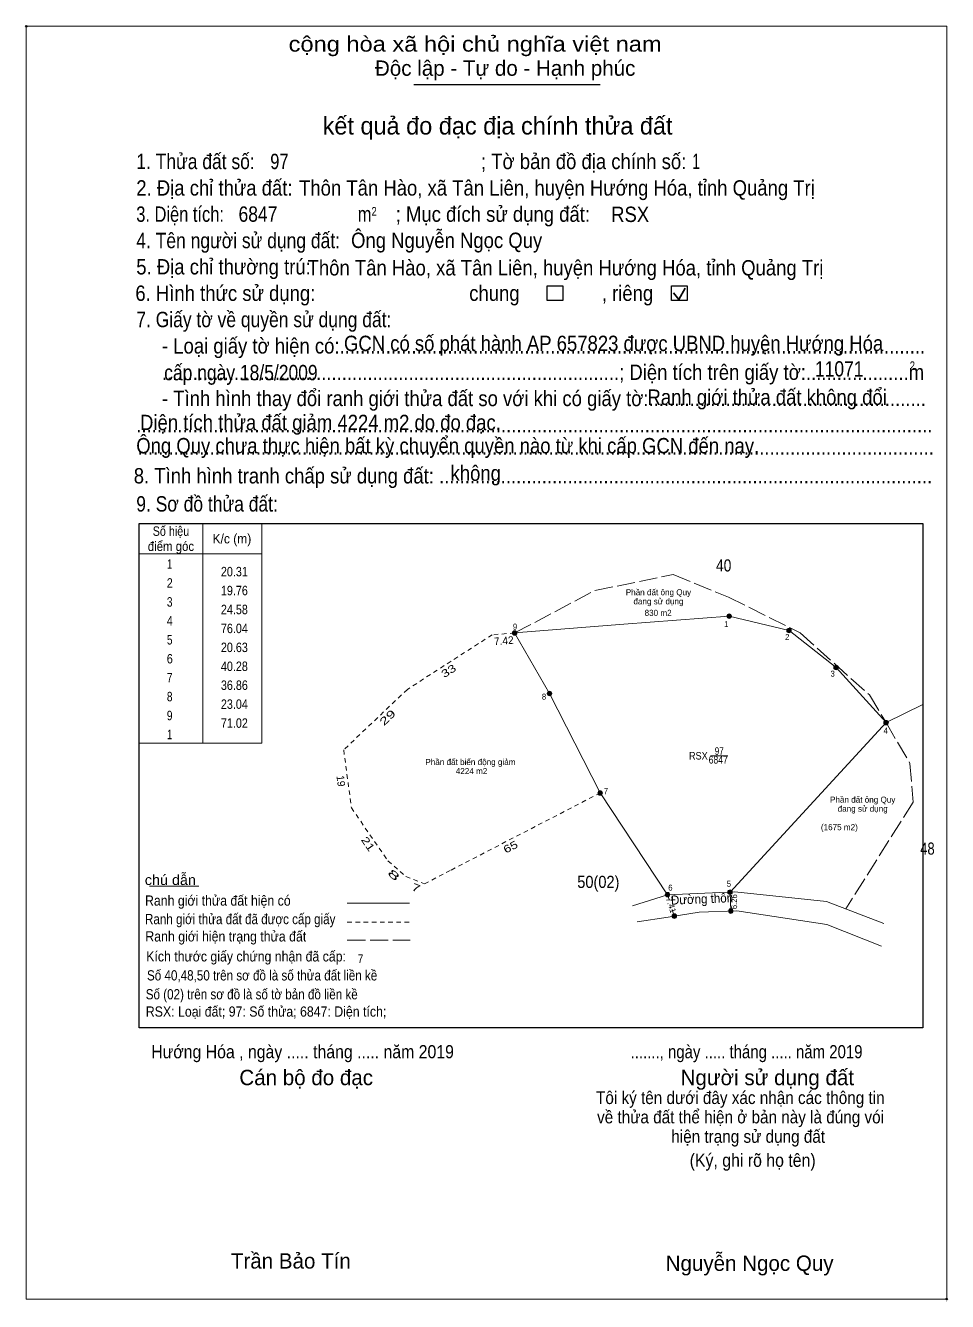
# Model space of a CAD drawing. Header units: metres. Extents: x 546733 to 547783, y 1839557 to 1839978.
# Drawn here: x 546732.9 to 547037.1, y 1839557 to 1839978.2 of the extents above; entities that cross this region are included whole.
import ezdxf
from ezdxf.enums import TextEntityAlignment as Align

# ---------------------------------------------------------------- set-up
doc = ezdxf.new("R2010")
doc.units = ezdxf.units.M
doc.header["$PDMODE"] = 32
doc.header["$PDSIZE"] = 0.5
doc.linetypes.add('LONG_DASHED', pattern=[7.5, 6, -1.5])
doc.linetypes.add('SHORT_DASHED', pattern=[2.7, 1.5, -1.2])
for name, color, linetype, lineweight in [('1', 7, 'SHORT_DASHED', 13), ('10', 7, 'Continuous', 13), ('13', 7, 'Continuous', 13), ('17', 7, 'Continuous', 13), ('2', 7, 'Continuous', 25), ('6', 7, 'Continuous', 13), ('63', 7, 'Continuous', 13)]:
    doc.layers.add(name, color=color, linetype=linetype, lineweight=lineweight)

msp = doc.modelspace()

# ---------------------------------------------------------------- hatches: boundary and pattern name
at = {"layer": '10'}
for points in [[(546965.83, 1839783.22, 1), (546964.33, 1839783.22, 1)], [(546895.03, 1839777.68, 1), (546893.53, 1839777.68, 1)], [(546985.59, 1839778.51, 1), (546984.09, 1839778.51, 1)], [(547001.11, 1839766.28, 1), (546999.61, 1839766.28, 1)], [(546906.54, 1839757.72, 1), (546905.04, 1839757.72, 1)], [(547017.63, 1839748.08, 1), (547016.13, 1839748.08, 1)], [(546923.25, 1839724.87, 1), (546921.75, 1839724.87, 1)], [(546966.12, 1839692.14, 1), (546964.62, 1839692.14, 1)], [(546945.51, 1839691.3, 1), (546944.01, 1839691.3, 1)]]:
    msp.add_hatch(color=256, dxfattribs=at).paths.add_polyline_path(points)
at = {"layer": '13'}
for points in [[(546947.74, 1839684.23, 1), (546946.24, 1839684.23, 1)], [(546966.37, 1839685.88, 1), (546964.87, 1839685.88, 1)]]:
    msp.add_hatch(color=256, dxfattribs=at).paths.add_polyline_path(points)

# ---------------------------------------------------------------- linework, layer by layer
at = {"layer": '1'}
for p, q in [((546886.88, 1839777.08), (546873.32, 1839768.36)), ((546873.32, 1839699.43), (546922.5, 1839724.87))]:
    msp.add_line(p, q, dxfattribs=at)
msp.add_lwpolyline([(546873.32, 1839768.36), (546858.88, 1839759.08), (546837.88, 1839739.08), (546840.41, 1839719.97), (546852.48, 1839702.48), (546858.4, 1839697.27), (546864.54, 1839694.89), (546873.32, 1839699.43)], dxfattribs=at)
at = {"layer": '10'}
for p, q in [((547016.88, 1839748.08), (546965.37, 1839692.14)), ((546997.23, 1839689.01), (547016.13, 1839681.79)), ((547015.41, 1839674.35), (546997.28, 1839681.41))]:
    msp.add_line(p, q, dxfattribs=at)
for points in [[(546894.28, 1839777.68), (546930.36, 1839780.58), (546965.08, 1839783.22), (546984.84, 1839778.51)], [(546965.08, 1839783.22), (546984.84, 1839778.51), (547000.36, 1839766.28), (547016.88, 1839748.08), (546965.37, 1839692.14)], [(546894.28, 1839777.68), (546905.79, 1839757.72), (546922.5, 1839724.87), (546944.76, 1839691.3)], [(546933.19, 1839687.66), (546944.76, 1839691.3), (546966.93, 1839692.2), (546997.23, 1839689.01)], [(546997.28, 1839681.41), (546967.57, 1839685.96), (546955.17, 1839685.48), (546944.94, 1839683.92), (546934.71, 1839682.36)]]:
    msp.add_lwpolyline(points, dxfattribs=at)
for centre in [(546965.08, 1839783.22), (546894.28, 1839777.68), (546984.84, 1839778.51), (547000.36, 1839766.28), (546905.79, 1839757.72), (547016.88, 1839748.08), (546922.5, 1839724.87), (546965.37, 1839692.14), (546944.76, 1839691.3)]:
    msp.add_circle(centre, 0.75, dxfattribs=at)
at = {"layer": '13'}
for p, q in [((546791.37, 1839813.81), (546791.37, 1839741.31)), ((547016.88, 1839748.08), (547028.98, 1839754.13)), ((546958.9, 1839737.14), (546964.69, 1839737.14)), ((546965.62, 1839685.88), (546965.37, 1839692.14)), ((546945.27, 1839689.69), (546944.76, 1839691.3)), ((546946.99, 1839684.23), (546946.31, 1839686.37))]:
    msp.add_line(p, q, dxfattribs=at)
at = {"layer": '13', "linetype": 'SHORT_DASHED'}
msp.add_line((546894.28, 1839777.68), (546886.88, 1839777.08), dxfattribs=at)
at = {"layer": '13', "linetype": 'LONG_DASHED'}
msp.add_lwpolyline([(546894.28, 1839777.68), (546920.77, 1839791.68), (546946.64, 1839796.98), (546964.85, 1839789.5), (546988.53, 1839777.7), (547011.39, 1839757.22), (547016.88, 1839748.08), (547024.76, 1839734.59), (547025.8, 1839721.87), (547003.58, 1839686.58)], dxfattribs=at)
at = {"layer": '13'}
for centre in [(546946.99, 1839684.23), (546965.62, 1839685.88)]:
    msp.add_circle(centre, 0.75, dxfattribs=at)
at = {"layer": '17'}
msp.add_line((546773.78, 1839694.06), (546790.07, 1839694.06), dxfattribs=at)
at = {"layer": '2'}
for p, q in [((546861.07, 1839958.69), (546922.49, 1839958.69)), ((546770.37, 1839813.81), (547028.98, 1839813.81)), ((547028.98, 1839813.81), (547028.98, 1839647.35))]:
    msp.add_line(p, q, dxfattribs=at)
at = {"layer": '2', "lineweight": 35}
for p, q in [((546948.47, 1839887.78), (546950.58, 1839891.54)), ((546946.74, 1839890.02), (546948.47, 1839887.78))]:
    msp.add_line(p, q, dxfattribs=at)
at = {"layer": '2', "lineweight": 13}
msp.add_lwpolyline([(546733.12, 1839977.96), (547036.89, 1839977.96), (547036.89, 1839557.81), (546733.12, 1839557.81)], close=True, dxfattribs=at)
at = {"layer": '2'}
for points in [[(546905.02, 1839892.27), (546910.24, 1839892.27), (546910.24, 1839887.4), (546905.02, 1839887.4)], [(546946.06, 1839892.27), (546951.28, 1839892.27), (546951.28, 1839887.4), (546946.06, 1839887.4)]]:
    msp.add_lwpolyline(points, close=True, dxfattribs=at)
msp.add_lwpolyline([(547028.98, 1839647.35), (546770.37, 1839647.35), (546770.37, 1839813.81)], dxfattribs=at)
for p in [(546733.12, 1839977.96), (547036.89, 1839557.81)]:
    msp.add_point(p, dxfattribs=at)
at = {"layer": '6'}
msp.add_line((546839.06, 1839688.5), (546859.64, 1839688.5), dxfattribs=at)
at = {"layer": '6', "linetype": 'SHORT_DASHED'}
msp.add_line((546839.06, 1839682.2), (546859.76, 1839682.2), dxfattribs=at)
at = {"layer": '6', "linetype": 'LONG_DASHED'}
msp.add_line((546839.06, 1839676.24), (546859.76, 1839676.24), dxfattribs=at)
at = {"layer": '63'}
for points in [[(546791.37, 1839741.31), (546770.37, 1839741.31), (546770.37, 1839813.81), (546791.37, 1839813.81)], [(546791.37, 1839813.81), (546810.87, 1839813.81), (546810.87, 1839741.31), (546791.37, 1839741.31)], [(546770.37, 1839803.81), (546791.37, 1839803.81), (546810.87, 1839803.81)]]:
    msp.add_lwpolyline(points, dxfattribs=at)

# ---------------------------------------------------------------- texts
at = {"layer": '1'}
for s, rotation, p in [('7.42', 4.635, (546890.814, 1839773.888)), ('19', 277.542, (546835.721, 1839728.674))]:
    msp.add_text(s, height=2.5, rotation=rotation, dxfattribs=at).set_placement(p, align=Align.CENTER)
for s, rotation, width, p in [('33', 32.735, 1.35, (546873.169, 1839764.102)), ('29', 43.603, 1.55, (546853.213, 1839748.852)), ('21', 304.61, 1.35, (546844.873, 1839707.345)), ('65', 27.35, 1.3, (546893.526, 1839705.95)), ('8', 318.65, 2.1, (546853.569, 1839696.857)), ('7', 338.813, 1.45, (546861.288, 1839692.396))]:
    msp.add_text(s, height=2.5, rotation=rotation, dxfattribs=dict(at, width=width)).set_placement(p, align=Align.CENTER)
for s, width, p in [('RSX', 0.9, (546954.92, 1839735.91)), ('97', 0.8, (546961.82, 1839737.45)), ('6847', 0.85, (546961.48, 1839734.58))]:
    msp.add_text(s, height=2.5, dxfattribs=dict(at, width=width)).set_placement(p, align=Align.CENTER)
for s, p in [('Phần đất biến động giảm ', (546880.075, 1839734.09)), ('4224 m2', (546880.065, 1839731.09))]:
    msp.add_text(s, height=2, dxfattribs=at).set_placement(p, align=Align.CENTER)
at = {"layer": '10'}
for s, p in [('Phần đất ông Quy', (546941.76, 1839790.13)), ('đang sử dụng', (546941.76, 1839787.13)), ('830 m2', (546941.645, 1839783.33)), ('Phần đất ông Quy', (547009.16, 1839721.68)), ('đang sử dụng', (547009.16, 1839718.68)), ('(1675 m2)', (547001.46, 1839712.58))]:
    msp.add_text(s, height=2, dxfattribs=at).set_placement(p, align=Align.CENTER)
at = {"layer": '10', "width": 0.9}
msp.add_text('50(02)', height=4, dxfattribs=at).set_placement((546921.915, 1839693.52), align=Align.CENTER)
at = {"layer": '13'}
for s, width, p in [('40', 0.85, (546963.285, 1839797.99)), ('48', 0.8, (547030.53, 1839704.52))]:
    msp.add_text(s, height=4, dxfattribs=dict(at, width=width)).set_placement(p, align=Align.CENTER)
msp.add_text('7.41', height=2, rotation=287.506, dxfattribs=at).set_placement((546944.988, 1839687.556), align=Align.CENTER)
at = {"layer": '13', "width": 0.95}
for s, height, rotation, p in [('Đường thôn', 3, 2.325, (546956.189, 1839688.41)), ('6.26', 2, 90, (546967.72, 1839688.985))]:
    msp.add_text(s, height=height, rotation=rotation, dxfattribs=at).set_placement(p, align=Align.CENTER)
at = {"layer": '2'}
for s, height, width, p in [('cộng hòa xã hội chủ nghĩa việt nam', 5.07, 1.15, (546819.7, 1839969.59)), ('1. Thửa đất số:', 5.07, 0.85, (546769.42, 1839930.81)), ('; Tờ bản đồ địa chính số:', 5.07, 0.9, (546883.18, 1839930.81)), ('97', 5.07, 0.8, (546813.64, 1839930.81)), ('1', 5.07, 0.65, (546952.96, 1839930.87)), ('2. Địa chỉ thửa đất:', 5.07, 0.9, (546769.42, 1839922.07)), ('Thôn Tân Hào, xã Tân Liên, huyện Hướng Hóa, tỉnh Quảng Trị', 5.07, 0.9, (546823.15, 1839922.07)), ('3. Diện tích:', 5.07, 0.8, (546769.42, 1839913.41)), ('6847', 5.07, 0.85, (546803.17, 1839913.43)), ('m', 5.07, 0.8, (546842.5, 1839913.41)), ('2', 2.897, 0.8, (546847.06, 1839915.41)), ('; Mục đích sử dụng đất:', 5.07, 0.9, (546855.04, 1839913.41)), ('RSX', 5.07, 0.9, (546926.14, 1839913.35)), ('Ông Nguyễn Ngọc Quy', 5.07, 0.9, (546840.31, 1839904.77)), ('4. Tên người sử dụng đất:', 5.07, 0.85, (546769.42, 1839904.71)), ('5. Địa chỉ thường trú:', 5.07, 0.9, (546769.42, 1839896.03)), ('Thôn Tân Hào, xã Tân Liên, huyện Hướng Hóa, tỉnh Quảng Trị', 5.07, 0.9, (546825.97, 1839895.7)), ('6. Hình thức sử dụng:', 5.07, 0.9, (546769.12, 1839887.31)), ('chung                , riêng', 5.07, 0.9, (546879.31, 1839887.31)), ('7. Giấy tờ về quyền sử dụng đất:', 5.07, 0.85, (546769.42, 1839878.63)), ('     - Loại giấy tờ hiện có:..................................................................................................................', 5.07, 0.9, (546769.42, 1839869.93)), ('GCN có số phát hành AP 657823 được UBND huyện Hướng Hóa', 5.07, 0.9, (546837.97, 1839870.75)), ('     .........................................................................................; Diện tích trên giấy tờ:....................m', 5.07, 0.9, (546769.42, 1839861.23)), (' cấp ngày 18/5/2009', 5.07, 0.85, (546777.04, 1839861.1)), ('11071', 5.07, 0.85, (546993.4, 1839862.34)), ('2', 2.897, 0.8, (547024.69, 1839864.45)), ('     - Tình hình thay đổi ranh giới thửa đất so với khi có giấy tờ:......................................................', 5.07, 0.9, (546769.42, 1839852.57)), ('Ranh giới thửa đất không đổi', 5.07, 0.9, (546938.13, 1839852.99)), ('Diện tích thửa đất giảm 4224 m2 do đo đạc. ', 5.07, 0.9, (546770.67, 1839844.64)), ('...........................................................................................................................................................', 5.07, 0.9, (546769.42, 1839843.87)), (' Ông Quy chưa thực hiện bất kỳ chuyển quyền nào từ khi cấp GCN đến nay.', 5.07, 0.9, (546767.72, 1839836.98)), ('...........................................................................................................................................................', 5.07, 0.9, (546769.89, 1839836.58)), ('8. Tình hình tranh chấp sử dụng đất: ................................................................................................', 5.07, 0.9, (546768.59, 1839827.04)), ('không', 5.071, 0.9, (546873.14, 1839827.91)), ('9. Sơ đồ thửa đất:', 5.07, 0.85, (546769.42, 1839817.77)), ('Hướng Hóa , ngày ..... tháng ..... năm 2019', 4.342, 0.9, (546774.37, 1839637.29)), ('......., ngày ..... tháng ..... năm 2019', 4.342, 0.85, (546932.56, 1839637.29)), ('(Ký, ghi rõ họ tên)', 4.346, 0.9, (546952.06, 1839601.47))]:
    msp.add_text(s, height=height, dxfattribs=dict(at, width=width)).set_placement(p)
for s, height, p in [('Độc lập - Tự do - Hạnh phúc', 5.07, (546848.2, 1839961.61)), ('Cán bộ đo đạc', 5.071, (546803.44, 1839628.41)), ('Người sử dụng đất', 5.07, (546949.06, 1839628.41)), ('Trần Bảo Tín', 5.07, (546800.65, 1839567.87)), ('Nguyễn Ngọc Quy', 5.07, (546944.14, 1839567.11))]:
    msp.add_text(s, height=height, dxfattribs=at).set_placement(p)
for s, height, p in [('kết quả đo đạc địa chính thửa đất', 5.795, (546888.655, 1839942.23)), ('.', 1.449, (547036.837, 1839557.01))]:
    msp.add_text(s, height=height, dxfattribs=at).set_placement(p, align=Align.CENTER)
at = {"layer": '2', "width": 0.9}
for s, height, p in [('7', 2.81, (546843.42, 1839668.74)), ('Tôi ký tên dưới đây xác nhận các thông tin', 4.189, (546968.775, 1839622.19)), ('về thửa đất thể hiện ở bản này là đúng vói', 4.189, (546968.85, 1839615.81)), ('hiện trạng sử dụng đất', 4.189, (546971.365, 1839609.39))]:
    msp.add_text(s, height=height, dxfattribs=at).set_placement(p, align=Align.CENTER)
at = {"layer": '6'}
for s, height, width, p in [('chú dẫn', 3.375, 1.05, (546772.24, 1839694.48)), ('Ranh giới thửa đất hiện có ', 3.375, 0.9, (546772.31, 1839687.67)), ('Ranh giới thửa đất đã được cấp giấy', 3.375, 0.85, (546772.3, 1839681.56)), ('Ranh giới hiện trạng thửa đất', 3.38, 0.9, (546772.41, 1839675.85)), ('Kích thước giấy chứng nhận đã cấp:', 3.375, 0.9, (546772.71, 1839669.25)), ('Số 40,48,50 trên sơ đồ là số thửa đất liền kề', 3.38, 0.85, (546772.96, 1839662.98)), ('Số (02) trên sơ đồ là số tờ bản đồ liền kề', 3.38, 0.85, (546772.55, 1839656.74)), ('RSX: Loại đất; 97: Số thửa; 6847: Diện tích;', 3.38, 0.9, (546772.57, 1839651.03))]:
    msp.add_text(s, height=height, dxfattribs=dict(at, width=width)).set_placement(p)
at = {"layer": '63'}
for s, width, p in [('Số hiệu', 0.85, (546780.87, 1839809.75)), ('K/c (m)', 0.95, (546800.985, 1839807.25)), ('điểm góc', 0.9, (546780.865, 1839804.75)), (' 1', 0.75, (546779.98, 1839798.88)), (' 2', 0.85, (546779.99, 1839792.63)), (' 3', 0.8, (546779.985, 1839786.38)), (' 4', 0.85, (546779.985, 1839780.13)), (' 5', 0.8, (546779.99, 1839773.88)), (' 6', 0.85, (546779.99, 1839767.63)), (' 7', 0.8, (546779.99, 1839761.38)), (' 8', 0.8, (546779.99, 1839755.13)), (' 9', 0.8, (546779.98, 1839748.88)), (' 1', 0.75, (546779.98, 1839742.63))]:
    msp.add_text(s, height=3.125, dxfattribs=dict(at, width=width)).set_placement(p, align=Align.CENTER)
for s, height, width, p in [('20.31', 3.125, 0.85, (546806.24, 1839796.38)), ('19.76', 3.125, 0.85, (546806.24, 1839790.13)), ('24.58', 3.125, 0.85, (546806.24, 1839783.88)), ('76.04', 3.125, 0.85, (546806.24, 1839777.63)), (' 9', 2, 0.95, (546895.13, 1839778.76)), (' 1', 2, 0.9, (546964.85, 1839779.61)), (' 2', 2, 0.95, (546984.95, 1839775.36)), ('20.63', 3.125, 0.85, (546806.24, 1839771.38)), ('40.28', 3.125, 0.85, (546806.24, 1839765.13)), (' 3', 2, 0.95, (546999.95, 1839763.24)), ('36.86', 3.125, 0.85, (546806.24, 1839758.88)), ('23.04', 3.125, 0.85, (546806.24, 1839752.63)), (' 8', 2, 0.95, (546904.7, 1839755.65)), ('71.02', 3.125, 0.85, (546806.24, 1839746.38)), (' 4', 2, 0.95, (547017.45, 1839744.41)), (' 7', 2, 0.95, (546925.13, 1839724.46)), (' 6', 2, 0.95, (546946.41, 1839692.61)), (' 5', 2, 0.95, (546965.71, 1839693.91))]:
    msp.add_text(s, height=height, dxfattribs=dict(at, width=width)).set_placement(p, align=Align.RIGHT)

doc.saveas('drawing.dxf')
